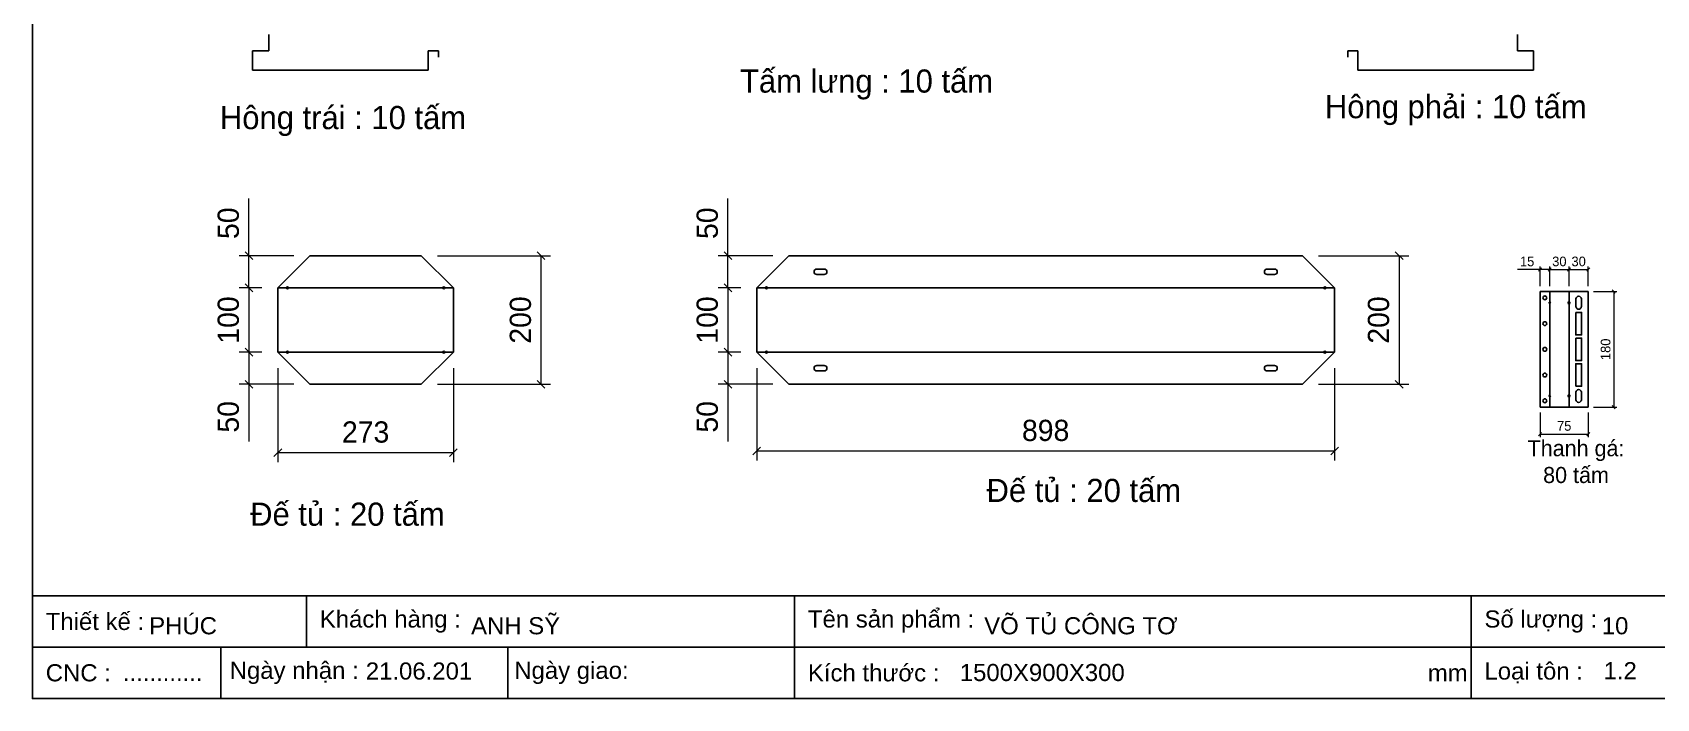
# Model space of a CAD drawing. Header units: millimetres. Extents: x 0 to 3953, y 0 to 2795.
# Drawn here: x 0 to 2524, y 0 to 1036 of the extents above; entities that cross this region are included whole.
import ezdxf

# ---------------------------------------------------------------- set-up
doc = ezdxf.new("R2010")
doc.units = ezdxf.units.MM
doc.layers.add('CNC', color=7, linetype='Continuous')
doc.layers.add('DIM', color=253, linetype='Continuous')
doc.styles.add('Arial', font='arial.ttf')
doc.dimstyles.new('Dim-15', dxfattribs={"dimtxt": 15, "dimasz": 5, "dimexe": 5, "dimexo": 8, "dimgap": 5, "dimtad": 1, "dimdec": 0, "dimtxsty": 'Standard', "dimblk": 'OBLIQUE', "dimcen": 10, "dimclrd": 5, "dimclre": 5, "dimclrt": 3, "dimazin": 3, "dimtfac": 1, "dimtdec": 0, "dimtmove": 0, "dimatfit": 3, "dimldrblk": 'OBLIQUE', "dimlwd": 9, "dimlwe": 9})
doc.dimstyles.new('Dim-33', dxfattribs={"dimtxt": 33, "dimasz": 12, "dimexe": 15, "dimexo": 25, "dimgap": 15, "dimtad": 1, "dimdec": 0, "dimtxsty": 'Standard', "dimblk": 'OBLIQUE', "dimcen": 10, "dimclrd": 5, "dimclre": 5, "dimclrt": 3, "dimazin": 3, "dimtfac": 1, "dimtdec": 0, "dimtmove": 0, "dimatfit": 3, "dimldrblk": 'OPEN30', "dimlwd": 9, "dimlwe": 9})

# ---------------------------------------------------------------- blocks, each defined once
blk = doc.blocks.new('KHUNG CHUẨN')
at = {"color": 7}
for p, q in [((19889.2, -28535.2), (16919.2, -28535.2)), ((17239.2, -28535.2), (17239.2, -28595.2)), ((17809.2, -28535.2), (17809.2, -28655.2)), ((18599.2, -28535.2), (18599.2, -28655.2)), ((18939.2, -28595.2), (16919.2, -28595.2)), ((17139.2, -28595.2), (17139.2, -28655.2)), ((17474.2, -28595.2), (17474.2, -28655.2))]:
    blk.add_line(p, q, dxfattribs=at)
blk.add_lwpolyline([(16919.2, -26555.2), (19889.2, -26555.2), (19889.2, -28655.2), (16919.2, -28655.2)], close=True, dxfattribs=at)
at = {"color": 2, "char_height": 20, "attachment_point": 4, "style": 'Arial'}
for s, insert, width in [('  Thiết kế :', (16919.2, -28565.2), 917.634), ('  Khách hàng :', (17239.2, -28565.2), 917.634), ('  Tên sản phẩm :', (17809.2, -28565.2), 917.634), ('  Số lượng :', (18599.2, -28565.2), 917.634), ('  CNC :', (16919.2, -28625.2), 917.634), ('  Ngày nhận :', (17134, -28625.2), 556.651), ('  Ngày giao:', (17466.3, -28625.2), 556.651), ('  Kích thước :', (17809.2, -28625.2), 917.634), ('  Loại tôn :', (18599.2, -28625.2), 917.634), ('mm', (18548.6, -28625.2), 73.831)]:
    blk.add_mtext(s, dxfattribs=dict(at, insert=insert, width=width))
at = {"color": 3, "style": 'Arial'}
for tag, p in [('#01', (17055.6, -28580.1)), ('#02', (17431.4, -28580.1)), ('#03', (18030.6, -28580.1)), ('#08', (18751.7, -28580.1)), ('#10', (19064.8, -28580.1)), ('#04', (17024.8, -28634.6)), ('#05', (17308.5, -28633)), ('#06', (17632.7, -28633.7)), ('#07', (18002, -28634.7)), ('#09', (18753.8, -28632.6)), ('#11', (19060.3, -28625.7)), ('#12', (19806.5, -28628.9))]:
    blk.add_attdef(tag, p, '', height=20, dxfattribs=at)
blk = doc.blocks.new('*D28')
at = {"color": 0, "linetype": 'ByBlock', "lineweight": -2}
for p, q in [((2130.1, 682.7), (2118.1, 694.7)), ((2118.1, 494.7), (2130.1, 482.7))]:
    blk.add_line(p, q, dxfattribs=at)
at = {"layer": 'Defpoints', "color": 0, "transparency": 16777216}
for p in [(1973.7, 688.7), (1973.7, 488.7), (2124.1, 488.7)]:
    blk.add_point(p, dxfattribs=at)
at = {"layer": 'DIM', "color": 5, "lineweight": 9, "transparency": 16777216}
for p, q in [((1998.7, 688.7), (2139.1, 688.7)), ((2124.1, 688.7), (2124.1, 488.7)), ((1998.7, 488.7), (2139.1, 488.7))]:
    blk.add_line(p, q, dxfattribs=at)
at = {"layer": 'DIM', "color": 3, "transparency": 16777216, "insert": (2092.2, 588.7), "char_height": 33, "attachment_point": 5, "rotation": 90}
blk.add_mtext('200', dxfattribs=at)
blk = doc.blocks.new('_Oblique')
at = {"color": 0, "linetype": 'ByBlock', "lineweight": -2}
blk.add_line((-0.5, -0.5), (0.5, 0.5), dxfattribs=at)
blk = doc.blocks.new('_Open30')
at = {"color": 0, "linetype": 'ByBlock', "lineweight": -2}
for p, q in [((-1, 0.27), (0, 0)), ((0, 0), (-1, -0.27)), ((0, 0), (-1, 0))]:
    blk.add_line(p, q, dxfattribs=at)
blk = doc.blocks.new('*D29')
at = {"color": 0, "linetype": 'ByBlock', "lineweight": -2}
for p, q in [((1131.7, 391), (1119.7, 379)), ((2017.7, 379), (2029.7, 391))]:
    blk.add_line(p, q, dxfattribs=at)
at = {"layer": 'Defpoints', "color": 0, "transparency": 16777216}
for p in [(1125.7, 538.7), (2023.7, 538.7), (2023.7, 385)]:
    blk.add_point(p, dxfattribs=at)
at = {"layer": 'DIM', "color": 5, "lineweight": 9, "transparency": 16777216}
for p, q in [((1125.7, 513.7), (1125.7, 370)), ((2023.7, 513.7), (2023.7, 370)), ((1125.7, 385), (2023.7, 385))]:
    blk.add_line(p, q, dxfattribs=at)
at = {"layer": 'DIM', "color": 3, "transparency": 16777216, "insert": (1574.7, 416.8), "char_height": 33, "attachment_point": 5}
blk.add_mtext('898', dxfattribs=at)
blk = doc.blocks.new('*D30')
at = {"color": 0, "linetype": 'ByBlock', "lineweight": -2}
for p, q in [((1086.8, 632.7), (1074.8, 644.7)), ((1074.8, 544.7), (1086.8, 532.7))]:
    blk.add_line(p, q, dxfattribs=at)
at = {"layer": 'Defpoints', "color": 0, "transparency": 16777216}
for p in [(1125.7, 638.7), (1080.8, 538.7), (1125.7, 538.7)]:
    blk.add_point(p, dxfattribs=at)
at = {"layer": 'DIM', "color": 5, "lineweight": 9, "transparency": 16777216}
for p, q in [((1100.7, 638.7), (1065.8, 638.7)), ((1080.8, 638.7), (1080.8, 538.7)), ((1100.7, 538.7), (1065.8, 538.7))]:
    blk.add_line(p, q, dxfattribs=at)
at = {"layer": 'DIM', "color": 3, "transparency": 16777216, "insert": (1048.9, 588.7), "char_height": 33, "attachment_point": 5, "rotation": 90}
blk.add_mtext('100', dxfattribs=at)
blk = doc.blocks.new('*D31')
at = {"color": 0, "linetype": 'ByBlock', "lineweight": -2}
for p, q in [((1086.8, 682.7), (1074.8, 694.7)), ((1074.8, 644.7), (1086.8, 632.7))]:
    blk.add_line(p, q, dxfattribs=at)
at = {"layer": 'Defpoints', "color": 0, "transparency": 16777216}
for p in [(1080.8, 688.7), (1175.7, 688.7), (1125.7, 638.7)]:
    blk.add_point(p, dxfattribs=at)
at = {"layer": 'DIM', "color": 5, "lineweight": 9, "transparency": 16777216}
for p, q in [((1080.8, 688.7), (1080.8, 777.8)), ((1150.7, 688.7), (1065.8, 688.7)), ((1080.8, 638.7), (1080.8, 688.7)), ((1100.7, 638.7), (1065.8, 638.7))]:
    blk.add_line(p, q, dxfattribs=at)
at = {"layer": 'DIM', "color": 3, "transparency": 16777216, "insert": (1048.9, 739.2), "char_height": 33, "attachment_point": 5, "rotation": 90}
blk.add_mtext('50', dxfattribs=at)
blk = doc.blocks.new('*D32')
at = {"color": 0, "linetype": 'ByBlock', "lineweight": -2}
for p, q in [((1086.8, 532.7), (1074.8, 544.7)), ((1074.8, 494.7), (1086.8, 482.7))]:
    blk.add_line(p, q, dxfattribs=at)
at = {"layer": 'Defpoints', "color": 0, "transparency": 16777216}
for p in [(1125.7, 538.7), (1080.8, 488.7), (1175.7, 488.7)]:
    blk.add_point(p, dxfattribs=at)
at = {"layer": 'DIM', "color": 5, "lineweight": 9, "transparency": 16777216}
for p, q in [((1100.7, 538.7), (1065.8, 538.7)), ((1080.8, 538.7), (1080.8, 488.7)), ((1150.7, 488.7), (1065.8, 488.7)), ((1080.8, 488.7), (1080.8, 399.5))]:
    blk.add_line(p, q, dxfattribs=at)
at = {"layer": 'DIM', "color": 3, "transparency": 16777216, "insert": (1048.9, 438.1), "char_height": 33, "attachment_point": 5, "rotation": 90}
blk.add_mtext('50', dxfattribs=at)
blk = doc.blocks.new('ovan8.5x20')
at = {"layer": 'CNC', "color": 2, "lineweight": -3}
for p, q in [((5.7, 4.2), (-5.8, 4.2)), ((-5.8, -4.2), (5.7, -4.2))]:
    blk.add_line(p, q, dxfattribs=at)
for centre, start, end in [((-5.8, 0), 90, 270), ((5.7, 0), 270, 90)]:
    blk.add_arc(centre, 4.25, start, end, dxfattribs=at)
blk = doc.blocks.new('f3daunguoc')
at = {"layer": 'CNC', "color": 2, "lineweight": -3}
blk.add_circle((0, 0), 1.5, dxfattribs=at)
blk = doc.blocks.new('*D33')
at = {"color": 0, "linetype": 'ByBlock', "lineweight": -2}
for p, q in [((796.3, 682.7), (784.3, 694.7)), ((784.3, 494.7), (796.3, 482.7))]:
    blk.add_line(p, q, dxfattribs=at)
at = {"layer": 'Defpoints', "color": 0, "transparency": 16777216}
for p in [(604.3, 688.7), (604.3, 488.7), (790.3, 488.7)]:
    blk.add_point(p, dxfattribs=at)
at = {"layer": 'DIM', "color": 5, "lineweight": 9, "transparency": 16777216}
for p, q in [((629.3, 688.7), (805.3, 688.7)), ((790.3, 688.7), (790.3, 488.7)), ((629.3, 488.7), (805.3, 488.7))]:
    blk.add_line(p, q, dxfattribs=at)
at = {"layer": 'DIM', "color": 3, "transparency": 16777216, "insert": (758.5, 588.7), "char_height": 33, "attachment_point": 5, "rotation": 90}
blk.add_mtext('200', dxfattribs=at)
blk = doc.blocks.new('*D34')
at = {"color": 0, "linetype": 'ByBlock', "lineweight": -2}
for p, q in [((387.3, 388.4), (375.3, 376.4)), ((648.3, 376.4), (660.3, 388.4))]:
    blk.add_line(p, q, dxfattribs=at)
at = {"layer": 'Defpoints', "color": 0, "transparency": 16777216}
for p in [(381.3, 538.7), (654.3, 538.7), (654.3, 382.4)]:
    blk.add_point(p, dxfattribs=at)
at = {"layer": 'DIM', "color": 5, "lineweight": 9, "transparency": 16777216}
for p, q in [((381.3, 513.7), (381.3, 367.4)), ((654.3, 513.7), (654.3, 367.4)), ((381.3, 382.4), (654.3, 382.4))]:
    blk.add_line(p, q, dxfattribs=at)
at = {"layer": 'DIM', "color": 3, "transparency": 16777216, "insert": (517.8, 414.3), "char_height": 33, "attachment_point": 5}
blk.add_mtext('273', dxfattribs=at)
blk = doc.blocks.new('*D35')
at = {"color": 0, "linetype": 'ByBlock', "lineweight": -2}
for p, q in [((342.4, 632.7), (330.4, 644.7)), ((330.4, 544.7), (342.4, 532.7))]:
    blk.add_line(p, q, dxfattribs=at)
at = {"layer": 'Defpoints', "color": 0, "transparency": 16777216}
for p in [(381.3, 638.7), (336.4, 538.7), (381.3, 538.7)]:
    blk.add_point(p, dxfattribs=at)
at = {"layer": 'DIM', "color": 5, "lineweight": 9, "transparency": 16777216}
for p, q in [((356.3, 638.7), (321.4, 638.7)), ((336.4, 638.7), (336.4, 538.7)), ((356.3, 538.7), (321.4, 538.7))]:
    blk.add_line(p, q, dxfattribs=at)
at = {"layer": 'DIM', "color": 3, "transparency": 16777216, "insert": (304.5, 588.7), "char_height": 33, "attachment_point": 5, "rotation": 90}
blk.add_mtext('100', dxfattribs=at)
blk = doc.blocks.new('*D36')
at = {"color": 0, "linetype": 'ByBlock', "lineweight": -2}
for p, q in [((342.4, 682.7), (330.4, 694.7)), ((330.4, 644.7), (342.4, 632.7))]:
    blk.add_line(p, q, dxfattribs=at)
at = {"layer": 'Defpoints', "color": 0, "transparency": 16777216}
for p in [(336.4, 688.7), (431.3, 688.7), (381.3, 638.7)]:
    blk.add_point(p, dxfattribs=at)
at = {"layer": 'DIM', "color": 5, "lineweight": 9, "transparency": 16777216}
for p, q in [((336.4, 688.7), (336.4, 777.8)), ((406.3, 688.7), (321.4, 688.7)), ((336.4, 638.7), (336.4, 688.7)), ((356.3, 638.7), (321.4, 638.7))]:
    blk.add_line(p, q, dxfattribs=at)
at = {"layer": 'DIM', "color": 3, "transparency": 16777216, "insert": (304.5, 739.2), "char_height": 33, "attachment_point": 5, "rotation": 90}
blk.add_mtext('50', dxfattribs=at)
blk = doc.blocks.new('*D37')
at = {"color": 0, "linetype": 'ByBlock', "lineweight": -2}
for p, q in [((342.4, 532.7), (330.4, 544.7)), ((330.4, 494.7), (342.4, 482.7))]:
    blk.add_line(p, q, dxfattribs=at)
at = {"layer": 'Defpoints', "color": 0, "transparency": 16777216}
for p in [(381.3, 538.7), (336.4, 488.7), (431.3, 488.7)]:
    blk.add_point(p, dxfattribs=at)
at = {"layer": 'DIM', "color": 5, "lineweight": 9, "transparency": 16777216}
for p, q in [((356.3, 538.7), (321.4, 538.7)), ((336.4, 538.7), (336.4, 488.7)), ((406.3, 488.7), (321.4, 488.7)), ((336.4, 488.7), (336.4, 399.5))]:
    blk.add_line(p, q, dxfattribs=at)
at = {"layer": 'DIM', "color": 3, "transparency": 16777216, "insert": (304.5, 438.1), "char_height": 33, "attachment_point": 5, "rotation": 90}
blk.add_mtext('50', dxfattribs=at)
blk = doc.blocks.new('*D38')
at = {"color": 0, "linetype": 'ByBlock', "lineweight": -2}
for p, q in [((2460.1, 630.6), (2455.1, 635.6)), ((2455.1, 455.6), (2460.1, 450.6))]:
    blk.add_line(p, q, dxfattribs=at)
at = {"layer": 'Defpoints', "color": 0, "transparency": 16777216}
for p in [(2418.1, 633.1), (2418.1, 453.1), (2457.6, 453.1)]:
    blk.add_point(p, dxfattribs=at)
at = {"layer": 'DIM', "color": 5, "lineweight": 9, "transparency": 16777216}
for p, q in [((2426.1, 633.1), (2462.6, 633.1)), ((2457.6, 633.1), (2457.6, 453.1)), ((2426.1, 453.1), (2462.6, 453.1))]:
    blk.add_line(p, q, dxfattribs=at)
at = {"layer": 'DIM', "color": 3, "transparency": 16777216, "insert": (2445, 543.1), "char_height": 15, "attachment_point": 5, "rotation": 90}
blk.add_mtext('180', dxfattribs=at)
blk = doc.blocks.new('*D39')
at = {"color": 0, "linetype": 'ByBlock', "lineweight": -2}
for p, q in [((2345.6, 413.8), (2340.6, 408.8)), ((2415.6, 408.8), (2420.6, 413.8))]:
    blk.add_line(p, q, dxfattribs=at)
at = {"layer": 'Defpoints', "color": 0, "transparency": 16777216}
for p in [(2343.1, 453.1), (2418.1, 453.1), (2418.1, 411.3)]:
    blk.add_point(p, dxfattribs=at)
at = {"layer": 'DIM', "color": 5, "lineweight": 9, "transparency": 16777216}
for p, q in [((2343.1, 445.1), (2343.1, 406.3)), ((2418.1, 445.1), (2418.1, 406.3)), ((2343.1, 411.3), (2418.1, 411.3))]:
    blk.add_line(p, q, dxfattribs=at)
at = {"layer": 'DIM', "color": 3, "transparency": 16777216, "insert": (2380.6, 423.9), "char_height": 15, "attachment_point": 5}
blk.add_mtext('75', dxfattribs=at)
blk = doc.blocks.new('*D40')
at = {"color": 0, "linetype": 'ByBlock', "lineweight": -2}
for p, q in [((2360.6, 669.6), (2355.6, 664.6)), ((2385.6, 664.6), (2390.6, 669.6))]:
    blk.add_line(p, q, dxfattribs=at)
at = {"layer": 'Defpoints', "color": 0, "transparency": 16777216}
for p in [(2388.1, 667.1), (2358.1, 633.1), (2388.1, 633.1)]:
    blk.add_point(p, dxfattribs=at)
at = {"layer": 'DIM', "color": 5, "lineweight": 9, "transparency": 16777216}
for p, q in [((2358.1, 641.1), (2358.1, 672.1)), ((2358.1, 667.1), (2388.1, 667.1)), ((2388.1, 641.1), (2388.1, 672.1))]:
    blk.add_line(p, q, dxfattribs=at)
at = {"layer": 'DIM', "color": 3, "transparency": 16777216, "insert": (2373.1, 679.7), "char_height": 15, "attachment_point": 5}
blk.add_mtext('30', dxfattribs=at)
blk = doc.blocks.new('*D41')
at = {"color": 0, "linetype": 'ByBlock', "lineweight": -2}
for p, q in [((2390.6, 669.6), (2385.6, 664.6)), ((2415.6, 664.6), (2420.6, 669.6))]:
    blk.add_line(p, q, dxfattribs=at)
at = {"layer": 'Defpoints', "color": 0, "transparency": 16777216}
for p in [(2418.1, 667.1), (2388.1, 633.1), (2418.1, 633.1)]:
    blk.add_point(p, dxfattribs=at)
at = {"layer": 'DIM', "color": 5, "lineweight": 9, "transparency": 16777216}
for p, q in [((2388.1, 641.1), (2388.1, 672.1)), ((2388.1, 667.1), (2418.1, 667.1)), ((2418.1, 641.1), (2418.1, 672.1))]:
    blk.add_line(p, q, dxfattribs=at)
at = {"layer": 'DIM', "color": 3, "transparency": 16777216, "insert": (2403.1, 679.7), "char_height": 15, "attachment_point": 5}
blk.add_mtext('30', dxfattribs=at)
blk = doc.blocks.new('*D42')
at = {"color": 0, "linetype": 'ByBlock', "lineweight": -2}
for p, q in [((2345.6, 669.6), (2340.6, 664.6)), ((2355.6, 664.6), (2360.6, 669.6))]:
    blk.add_line(p, q, dxfattribs=at)
at = {"layer": 'Defpoints', "color": 0, "transparency": 16777216}
for p in [(2343.1, 667.1), (2343.1, 633.1), (2358.1, 633.1)]:
    blk.add_point(p, dxfattribs=at)
at = {"layer": 'DIM', "color": 5, "lineweight": 9, "transparency": 16777216}
for p, q in [((2343.1, 667.1), (2308, 667.1)), ((2343.1, 641.1), (2343.1, 672.1)), ((2358.1, 667.1), (2343.1, 667.1)), ((2358.1, 641.1), (2358.1, 672.1))]:
    blk.add_line(p, q, dxfattribs=at)
at = {"layer": 'DIM', "color": 3, "transparency": 16777216, "insert": (2323, 679.7), "char_height": 15, "attachment_point": 5}
blk.add_mtext('15', dxfattribs=at)
blk = doc.blocks.new('f2dauxuoi')
at = {"layer": 'CNC', "color": 2, "lineweight": -3}
blk.add_circle((0, 0), 1, dxfattribs=at)

msp = doc.modelspace()

# ---------------------------------------------------------------- linework, layer by layer
at = {"color": 7}
for p, q in [((367.2, 1007.5), (367.2, 1032.5)), ((2308.1, 1007.5), (2308.1, 1032.5)), ((342.2, 977.5), (342.2, 1007.5)), ((342.2, 1007.5), (367.2, 1007.5)), ((615.2, 977.5), (615.2, 1007.5)), ((615.2, 1007.5), (631.2, 1007.5)), ((631.2, 1007.5), (631.2, 997.5)), ((2060.1, 1007.5), (2044.1, 1007.5)), ((2044.1, 1007.5), (2044.1, 997.5)), ((2060.1, 977.5), (2060.1, 1007.5)), ((2333.1, 1007.5), (2308.1, 1007.5)), ((2333.1, 977.5), (2333.1, 1007.5)), ((342.2, 977.5), (615.2, 977.5)), ((2333.1, 977.5), (2060.1, 977.5)), ((381.3, 638.7), (431.3, 688.7)), ((431.3, 688.7), (604.3, 688.7)), ((604.3, 688.7), (654.3, 638.7)), ((1125.7, 638.7), (1175.7, 688.7)), ((1175.7, 688.7), (1973.7, 688.7)), ((1973.7, 688.7), (2023.7, 638.7)), ((381.3, 638.7), (654.3, 638.7)), ((381.3, 538.7), (381.3, 638.7)), ((654.3, 638.7), (654.3, 538.7)), ((1125.7, 638.7), (2023.7, 638.7)), ((1125.7, 538.7), (1125.7, 638.7)), ((2023.7, 638.7), (2023.7, 538.7)), ((2343.1, 633.1), (2418.1, 633.1)), ((2343.1, 453.1), (2343.1, 633.1)), ((2358.1, 453.1), (2358.1, 633.1)), ((2388.1, 453.1), (2388.1, 633.1)), ((2418.1, 633.1), (2418.1, 453.1)), ((654.3, 538.7), (381.3, 538.7)), ((381.3, 538.7), (431.3, 488.7)), ((654.3, 538.7), (604.3, 488.7)), ((2023.7, 538.7), (1125.7, 538.7)), ((1125.7, 538.7), (1175.7, 488.7)), ((2023.7, 538.7), (1973.7, 488.7)), ((604.3, 488.7), (431.3, 488.7)), ((1973.7, 488.7), (1175.7, 488.7)), ((2418.1, 453.1), (2343.1, 453.1))]:
    msp.add_line(p, q, dxfattribs=at)
at = {"color": 2, "ltscale": 3}
for points in [[(2398.6, 600.6), (2407.6, 600.6), (2407.6, 565.6), (2398.6, 565.6)], [(2398.6, 560.6), (2407.6, 560.6), (2407.6, 525.6), (2398.6, 525.6)], [(2398.6, 485.6), (2407.6, 485.6), (2407.6, 520.6), (2398.6, 520.6)]]:
    msp.add_lwpolyline(points, close=True, dxfattribs=at)
at = {"color": 2}
for centre in [(2350.6, 623.1), (2350.6, 583.1), (2350.6, 543.1), (2350.6, 503.1), (2350.6, 463.1)]:
    msp.add_circle(centre, 3, dxfattribs=at)

# ---------------------------------------------------------------- block references
at = {"color": 3}
ref = msp.add_blockref('KHUNG CHUẨN', (-22519.5, 38140), dxfattribs=dict(at, xscale=1.330999999991036, yscale=1.330999999991036, zscale=1.330999999991036))
ref.add_attrib('#03', 'VÕ TỦ CÔNG TƠ', (1479.2, 99.9), dxfattribs={"color": 3, "height": 26.62, "style": 'Arial'})
ref.add_attrib('#07', '1500X900X300', (1441.2, 27.2), dxfattribs={"color": 3, "height": 26.62, "style": 'Arial'})
ref.add_attrib('#08', '10', (2439, 99.9), dxfattribs={"color": 3, "height": 26.62, "style": 'Arial'})
ref.add_attrib('#09', '1.2', (2441.8, 30), dxfattribs={"color": 3, "height": 26.62, "style": 'Arial'})
ref.add_attrib('#02', 'ANH SỸ', (681.7, 99.9), dxfattribs={"color": 3, "height": 26.62, "style": 'Arial'})
ref.add_attrib('#05', '21.06.201', (518, 29.5), dxfattribs={"color": 3, "height": 26.62, "style": 'Arial'})
ref.add_attrib('#01', 'PHÚC', (181.4, 99.9), dxfattribs={"color": 3, "height": 26.62, "style": 'Arial'})
ref.add_attrib('#04', '............', (140.4, 27.3), dxfattribs={"color": 3, "height": 26.62, "style": 'Arial'})
at = {"lineweight": -3}
for name, p, rotation in [('f3daunguoc', (396.3, 638.7), 270), ('f3daunguoc', (1140.7, 638.7), 270), ('f3daunguoc', (2388.1, 615.6), 270), ('f3daunguoc', (396.3, 538.7), 270), ('f3daunguoc', (1140.7, 538.7), 270), ('f2dauxuoi', (2358.1, 470.6), 180)]:
    msp.add_blockref(name, p, dxfattribs=dict(at, rotation=rotation))
at = {"lineweight": -3, "xscale": -1}
for p, rotation in [((639.3, 638.7), 90), ((2008.7, 638.7), 90), ((639.3, 538.7), 90), ((2008.7, 538.7), 90), ((2388.1, 470.6), 270)]:
    msp.add_blockref('f3daunguoc', p, dxfattribs=dict(at, rotation=rotation))
msp.add_blockref('f2dauxuoi', (2358.1, 615.6), dxfattribs=at)
at = {"layer": 'CNC', "lineweight": -3}
for p, rotation in [((1224.7, 663.7), 180), ((2403.1, 615.6), 270)]:
    msp.add_blockref('ovan8.5x20', p, dxfattribs=dict(at, rotation=rotation))
at = {"layer": 'CNC', "lineweight": -3, "xscale": -1}
for p, rotation in [((1924.7, 663.7), 180), ((2403.1, 470.6), 270)]:
    msp.add_blockref('ovan8.5x20', p, dxfattribs=dict(at, rotation=rotation))
msp.add_blockref('ovan8.5x20', (1224.7, 513.7), dxfattribs=at)
at = {"layer": 'CNC', "lineweight": -3}
msp.add_blockref('ovan8.5x20', (1924.7, 513.7), dxfattribs=at)

# ---------------------------------------------------------------- texts
at = {"color": 2, "width": 775, "attachment_point": 5}
for s, insert, char_height in [('Tấm lưng : 10 tấm', (1296.3, 954.9), 36), ('Hông phải : 10 tấm', (2212.1, 915.1), 36), ('Hông trái : 10 tấm', (482.6, 898.1), 36), ('Thanh gá: \\P80 tấm', (2399, 368.3), 25), ('Đế tủ : 20 tấm', (1634, 323.4), 36), ('Đế tủ : 20 tấm', (489.5, 286.5), 36)]:
    msp.add_mtext(s, dxfattribs=dict(at, insert=insert, char_height=char_height))

# ---------------------------------------------------------------- dimensions: what is measured, and where the dimension line sits
at = {"layer": 'DIM', "color": 7}
for base, p1, p2, dimstyle, picture, middle in [((336.4, 688.7), (381.3, 638.7), (431.3, 688.7), 'Dim-33', '*D36', (304.5, 739.2)), ((1080.8, 688.7), (1125.7, 638.7), (1175.7, 688.7), 'Dim-33', '*D31', (1048.9, 739.2)), ((790.3, 488.7), (604.3, 688.7), (604.3, 488.7), 'Dim-33', '*D33', (758.5, 588.7)), ((2124.1, 488.7), (1973.7, 688.7), (1973.7, 488.7), 'Dim-33', '*D28', (2092.2, 588.7)), ((336.4, 538.7), (381.3, 638.7), (381.3, 538.7), 'Dim-33', '*D35', (304.5, 588.7)), ((1080.8, 538.7), (1125.7, 638.7), (1125.7, 538.7), 'Dim-33', '*D30', (1048.9, 588.7)), ((2457.6, 453.1), (2418.1, 633.1), (2418.1, 453.1), 'Dim-15', '*D38', (2445, 543.1)), ((336.4, 488.7), (381.3, 538.7), (431.3, 488.7), 'Dim-33', '*D37', (304.5, 438.1)), ((1080.8, 488.7), (1125.7, 538.7), (1175.7, 488.7), 'Dim-33', '*D32', (1048.9, 438.1))]:
    dim = msp.add_linear_dim(base=base, p1=p1, p2=p2, angle=90, dimstyle=dimstyle, dxfattribs=at)
    dim.commit()
    dim.dimension.update_dxf_attribs({"geometry": picture, "text_midpoint": middle})
for base, p1, p2, picture, middle in [((2343.1, 667.1), (2358.1, 633.1), (2343.1, 633.1), '*D42', (2323, 679.7)), ((2418.1, 411.3), (2343.1, 453.1), (2418.1, 453.1), '*D39', (2380.6, 423.9))]:
    dim = msp.add_linear_dim(base=base, p1=p1, p2=p2, dimstyle='Dim-15', dxfattribs=at)
    dim.commit()
    dim.dimension.update_dxf_attribs({"geometry": picture, "text_midpoint": middle})
for base, p1, p2, dimstyle, picture, middle in [((2388.1, 667.1), (2358.1, 633.1), (2388.1, 633.1), 'Dim-15', '*D40', (2373.1, 667.1)), ((2418.1, 667.1), (2388.1, 633.1), (2418.1, 633.1), 'Dim-15', '*D41', (2403.1, 667.1)), ((654.3, 382.4), (381.3, 538.7), (654.3, 538.7), 'Dim-33', '*D34', (517.8, 382.4)), ((2023.7, 385), (1125.7, 538.7), (2023.7, 538.7), 'Dim-33', '*D29', (1574.7, 385))]:
    dim = msp.add_linear_dim(base=base, p1=p1, p2=p2, dimstyle=dimstyle, dxfattribs=at)
    dim.commit()
    dim.dimension.update_dxf_attribs({"geometry": picture, "text_midpoint": middle, "dimtype": 160})

doc.saveas('drawing.dxf')
